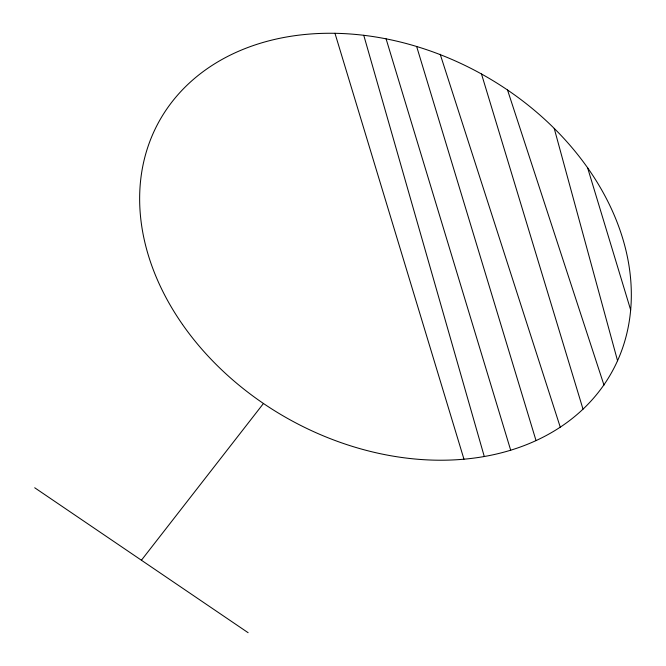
<?xml version="1.0" encoding="UTF-8"?>
<svg xmlns="http://www.w3.org/2000/svg" width="666" height="666" viewBox="0 0 666 666"><rect width="100%" height="100%" fill="white"/><g stroke="black" fill="none" stroke-linecap="round" stroke-linejoin="round"><path stroke-width="1" d="M141.417 560.231L263.453 403.488M34.715 487.77L248.127 632.7M507.525 89.993L603.995 385.139M440.201 54.254L560.264 427.164M587.595 167.765L630.669 309.973M481.493 73.984L583.016 409.157M416.65 46.487L536.03 440.592M386.089 38.844L510.689 450.208M334.973 33.3L463.969 459.199M363.761 35.298L484.282 456.51M554.229 128.413L617.548 360.731M182.467 324.409A258.758 197.636 28.9 0 0 607.067 380.12A258.758 197.636 28.9 0 0 366.933 35.698A258.758 197.636 28.9 0 0 182.467 324.409"/></g></svg>
